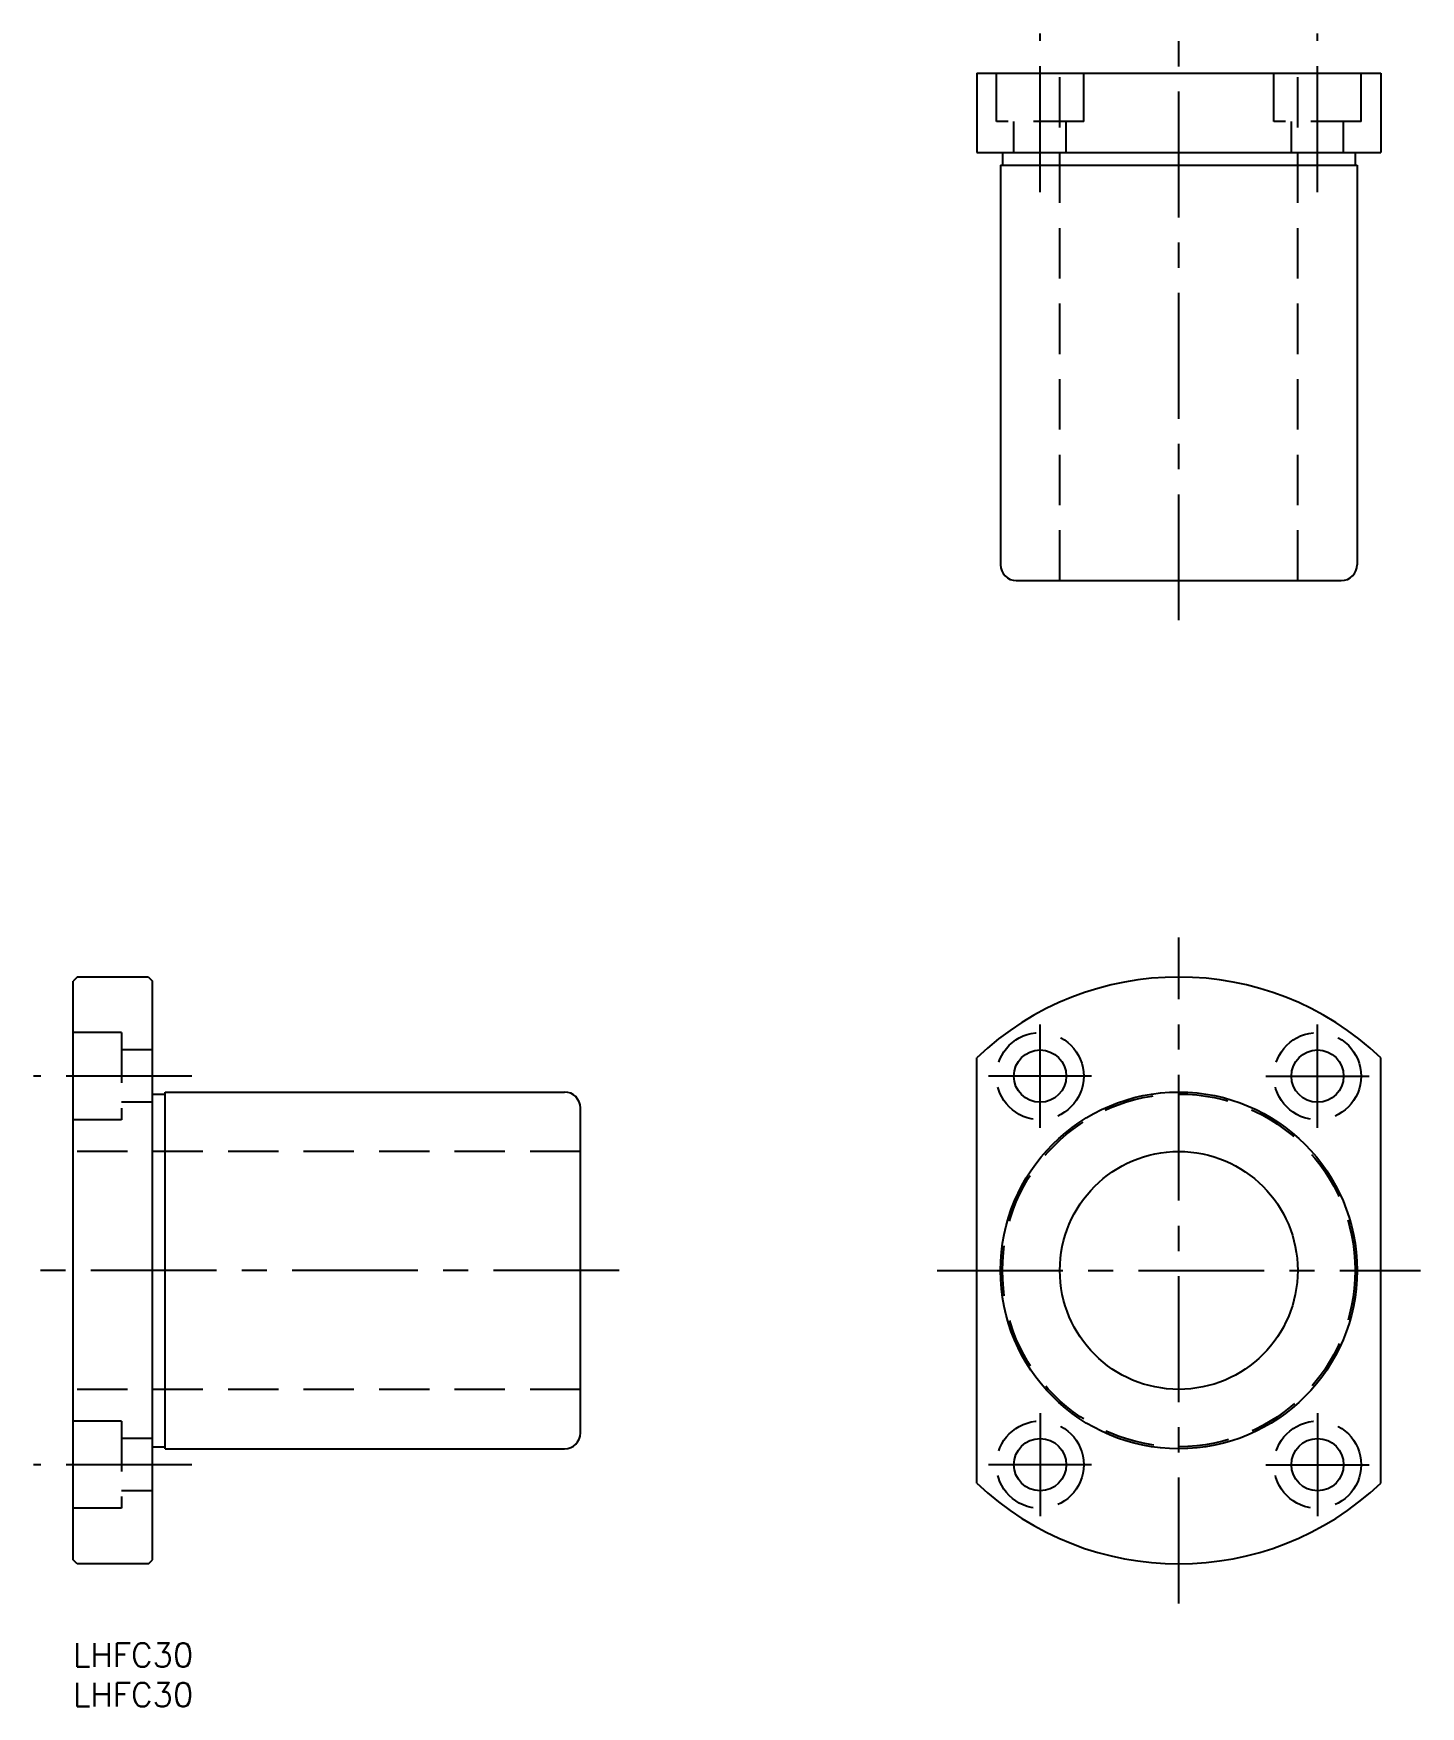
# Model space of a CAD drawing. Extents: x -5 to 170, y -8 to 203.
import ezdxf

# ---------------------------------------------------------------- set-up
doc = ezdxf.new("R2010")
doc.units = 0
doc.header["$LTSCALE"] = 0.5
doc.linetypes.add('CENTER', pattern=[50.8, 31.75, -6.35, 6.35, -6.35])
doc.linetypes.add('DASHED', pattern=[19.05, 12.7, -6.35])
for name, color, linetype in [('MSM_CENTER', 1, 'CENTER'), ('MSM_CONTINUOUS', 7, 'CONTINUOUS'), ('MSM_DASHED', 4, 'DASHED'), ('MSM_PART_NUMBER', 7, 'CONTINUOUS')]:
    doc.layers.add(name, color=color, linetype=linetype)
doc.styles.get("Standard").update_dxf_attribs({"font": 'txt.shx', "height": 3, "bigfont": 'bigfont.shx'})

# ---------------------------------------------------------------- blocks, each defined once
blk = doc.blocks.new('*U11')
at = {"layer": 'MSM_PART_NUMBER'}
blk.add_text('LHFC30', height=3, dxfattribs=at).set_placement((0, -3))
blk = doc.blocks.new('*U12')
at = {"layer": 'MSM_PART_NUMBER'}
blk.add_text('LHFC30', height=3, dxfattribs=at).set_placement((0, -8))

msp = doc.modelspace()

# ---------------------------------------------------------------- linework, layer by layer
at = {"layer": 'MSM_CENTER'}
for p, q in [((122, 183), (122, 203)), ((139.5, 129), (139.5, 203)), ((157, 183), (157, 203)), ((139.5, 5), (139.5, 89)), ((122, 65), (122, 78)), ((157, 65), (157, 78)), ((15, 71.5), (-5, 71.5)), ((128.5, 71.5), (115.5, 71.5)), ((150.5, 71.5), (163.5, 71.5)), ((68.9, 47), (-4.9, 47)), ((109, 47), (170, 47)), ((122, 29), (122, 16)), ((157, 29), (157, 16)), ((15, 22.5), (-5, 22.5)), ((128.5, 22.5), (115.5, 22.5)), ((150.5, 22.5), (163.5, 22.5))]:
    msp.add_line(p, q, dxfattribs=at)
at = {"layer": 'MSM_CONTINUOUS'}
for p, q in [((114, 198), (114, 188)), ((114, 198), (165, 198)), ((165, 198), (165, 188)), ((114, 188), (165, 188)), ((117.25, 188), (117.25, 186.4)), ((161.75, 188), (161.75, 186.4)), ((117, 186.4), (117, 136)), ((117, 186.4), (162, 186.4)), ((162, 186.4), (162, 136)), ((117, 174.875), (117, 174.875)), ((119, 134), (160, 134)), ((0.5, 84), (0, 83.5)), ((0, 10.5), (0, 83.5)), ((9.5, 84), (0.5, 84)), ((9.5, 84), (10, 83.5)), ((10, 10.5), (10, 83.5)), ((114, 20.19), (114, 73.81)), ((165, 20.19), (165, 73.81)), ((10, 69.25), (11.6, 69.25)), ((11.6, 69.5), (62, 69.5)), ((11.6, 24.5), (11.6, 69.5)), ((64, 26.5), (64, 67.5)), ((10, 24.75), (11.6, 24.75)), ((11.6, 24.5), (62, 24.5)), ((23.125, 24.5), (23.125, 24.5)), ((0.5, 10), (0, 10.5)), ((9.5, 10), (0.5, 10)), ((9.5, 10), (10, 10.5))]:
    msp.add_line(p, q, dxfattribs=at)
for centre, radius in [((122, 71.5), 3.3), ((157, 71.5), 3.3), ((139.5, 47), 22.5), ((139.5, 47), 15), ((122, 22.5), 3.3), ((157, 22.5), 3.3)]:
    msp.add_circle(centre, radius, dxfattribs=at)
for centre, radius, start, end in [((119, 136), 2, 180, 270), ((160, 136), 2, 270, 360), ((139.5, 47), 37, 46.43404, 133.56596), ((62, 67.5), 2, 0, 90), ((62, 26.5), 2, 270, 0), ((139.5, 47), 37, 226.43404, 313.56596)]:
    msp.add_arc(centre, radius, start, end, dxfattribs=at)
at = {"layer": 'MSM_DASHED'}
for p, q in [((116.5, 191.9), (116.5, 198)), ((124.5, 134), (124.5, 198)), ((127.5, 191.9), (127.5, 198)), ((151.5, 191.9), (151.5, 198)), ((154.5, 134), (154.5, 198)), ((162.5, 191.9), (162.5, 198)), ((127.5, 191.9), (116.5, 191.9)), ((118.7, 188), (118.7, 191.9)), ((125.3, 188), (125.3, 191.9)), ((162.5, 191.9), (151.5, 191.9)), ((153.7, 188), (153.7, 191.9)), ((160.3, 188), (160.3, 191.9)), ((6.1, 77), (0, 77)), ((6.1, 77), (6.1, 66)), ((10, 74.8), (6.1, 74.8)), ((10, 68.2), (6.1, 68.2)), ((6.1, 66), (0, 66)), ((64, 62), (0, 62)), ((64, 32), (0, 32)), ((6.1, 28), (0, 28)), ((6.1, 28), (6.1, 17)), ((10, 25.8), (6.1, 25.8)), ((10, 19.2), (6.1, 19.2)), ((6.1, 17), (0, 17))]:
    msp.add_line(p, q, dxfattribs=at)
for centre, radius in [((122, 71.5), 5.5), ((157, 71.5), 5.5), ((139.5, 47), 22.25), ((122, 22.5), 5.5), ((157, 22.5), 5.5)]:
    msp.add_circle(centre, radius, dxfattribs=at)

# ---------------------------------------------------------------- block references
at = {"layer": 'MSM_CONTINUOUS'}
for name in ['*U11', '*U12']:
    msp.add_blockref(name, (0, 0), dxfattribs=at)

doc.saveas('drawing.dxf')
